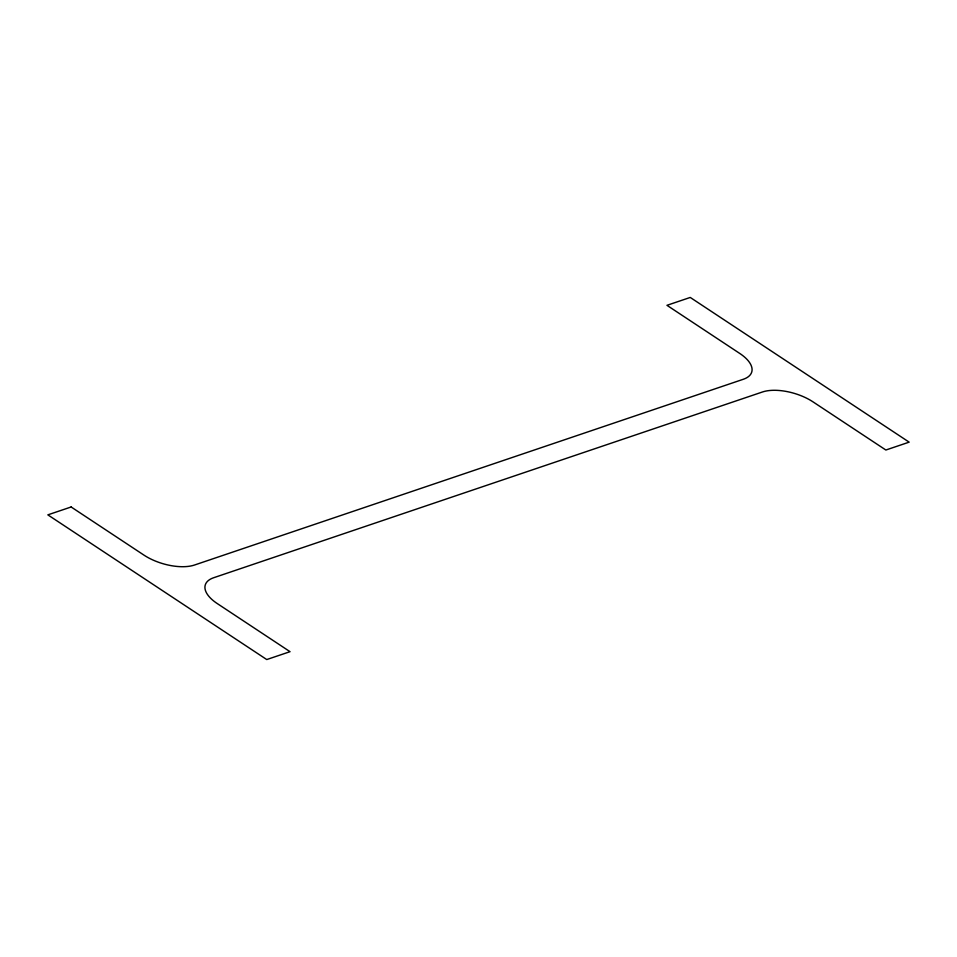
<?xml version="1.0" encoding="UTF-8"?>
<svg xmlns="http://www.w3.org/2000/svg" width="957" height="957" viewBox="0 0 957 957"><rect width="100%" height="100%" fill="white"/><g stroke="black" fill="none" stroke-linecap="round" stroke-linejoin="round"><path stroke-width="1.44" d="M71.141 506.983L47.85 514.854L266.752 659.552L290.031 651.681L217.227 603.544A37.06 17.166 16.6 0 1 213.746 577.705L762.454 391.987A37.06 17.166 16.6 0 1 813.055 401.892L885.859 450.017L909.15 442.146L690.248 297.448L666.969 305.319L739.773 353.456A37.06 17.166 16.6 0 1 743.254 379.295L194.546 565.013A37.06 17.166 16.6 0 1 143.945 555.108L71.141 506.983"/></g></svg>
